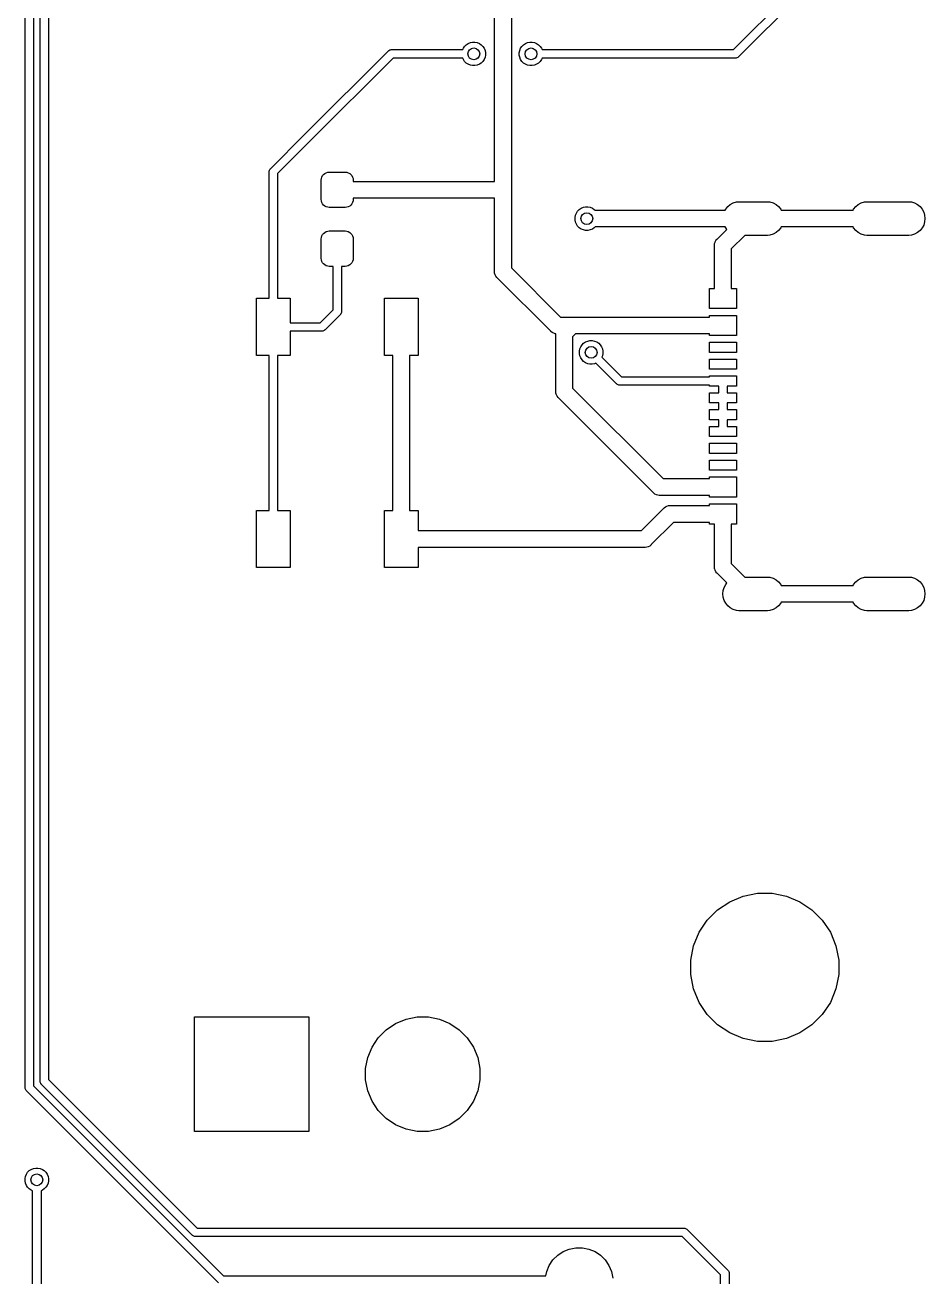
# Model space of a CAD drawing. Extents: x 52 to 337, y -160 to -34.
# Drawn here: x 310.61 to 337.34, y -112.39 to -75.19 of the extents above; entities that cross this region are included whole.
import ezdxf

# ---------------------------------------------------------------- set-up
doc = ezdxf.new("R2010")
doc.units = 0
doc.layers.add('BLACK', color=7, linetype='CONTINUOUS')

msp = doc.modelspace()

# ---------------------------------------------------------------- linework, layer by layer
at = {"layer": 'BLACK', "linetype": 'CONTINUOUS'}
for p, q in [((310.606, -106.754), (310.606, -69.5819)), ((310.856, -69.6275), (310.856, -106.709)), ((311.056, -106.568), (311.056, -69.7683)), ((311.306, -69.8139), (311.306, -106.522)), ((331.655, -75.925), (335.656, -71.924)), ((335.865, -72.0685), (331.8, -76.134)), ((324.553, -79.8375), (324.553, -72.804)), ((325.053, -72.804), (325.053, -80.1227)), ((323.627, -75.8842), (323.666, -75.8269)), ((323.666, -75.8269), (323.714, -75.7781)), ((323.714, -75.7781), (323.772, -75.7398)), ((323.772, -75.7398), (323.835, -75.7134)), ((323.835, -75.7134), (323.903, -75.7)), ((323.903, -75.7), (323.972, -75.7)), ((323.972, -75.7), (324.04, -75.7134)), ((324.04, -75.7134), (324.103, -75.7398)), ((324.103, -75.7398), (324.161, -75.7781)), ((324.161, -75.7781), (324.209, -75.8269)), ((324.209, -75.8269), (324.248, -75.8842)), ((325.327, -75.8842), (325.366, -75.8269)), ((325.366, -75.8269), (325.414, -75.7781)), ((325.414, -75.7781), (325.472, -75.7398)), ((325.472, -75.7398), (325.535, -75.7134)), ((325.535, -75.7134), (325.603, -75.7)), ((325.603, -75.7), (325.672, -75.7)), ((325.672, -75.7), (325.74, -75.7134)), ((325.74, -75.7134), (325.803, -75.7398)), ((325.803, -75.7398), (325.861, -75.7781)), ((325.861, -75.7781), (325.909, -75.8269)), ((325.909, -75.8269), (325.948, -75.8842)), ((318.922, -78.4385), (321.395, -75.9659)), ((321.539, -76.175), (319.099, -78.6153)), ((321.395, -75.9659), (321.399, -75.9612)), ((321.399, -75.9612), (321.403, -75.9573)), ((321.403, -75.9573), (321.415, -75.9476)), ((321.403, -75.9573), (321.403, -75.9573)), ((321.415, -75.9476), (321.418, -75.9456)), ((321.418, -75.9456), (321.439, -75.934)), ((321.439, -75.934), (321.463, -75.9268)), ((321.463, -75.9268), (321.481, -75.925)), ((321.481, -75.925), (321.487, -75.9244)), ((321.481, -75.925), (321.481, -75.925)), ((321.487, -75.9244), (321.494, -75.925)), ((321.494, -75.925), (323.61, -75.925)), ((323.61, -76.175), (321.539, -76.175)), ((323.61, -75.925), (323.627, -75.8842)), ((323.627, -76.2158), (323.61, -76.175)), ((323.666, -76.2731), (323.627, -76.2158)), ((324.248, -76.2158), (324.209, -76.2731)), ((324.248, -75.8842), (324.274, -75.9479)), ((324.274, -76.1521), (324.248, -76.2158)), ((324.274, -75.9479), (324.287, -76.0155)), ((324.287, -76.0845), (324.274, -76.1521)), ((324.287, -76.0155), (324.287, -76.0845)), ((325.287, -76.0155), (325.301, -75.9479)), ((325.287, -76.0845), (325.287, -76.0155)), ((325.301, -76.1521), (325.287, -76.0845)), ((325.301, -75.9479), (325.327, -75.8842)), ((325.327, -76.2158), (325.301, -76.1521)), ((325.366, -76.2731), (325.327, -76.2158)), ((325.948, -76.2158), (325.909, -76.2731)), ((325.948, -75.8842), (325.965, -75.925)), ((325.965, -76.175), (325.948, -76.2158)), ((325.965, -75.925), (331.655, -75.925)), ((331.701, -76.175), (325.965, -76.175)), ((331.707, -76.1756), (331.701, -76.175)), ((331.713, -76.175), (331.707, -76.1756)), ((331.732, -76.1732), (331.713, -76.175)), ((331.713, -76.175), (331.713, -76.175)), ((331.755, -76.166), (331.732, -76.1732)), ((331.777, -76.1544), (331.755, -76.166)), ((331.796, -76.1388), (331.777, -76.1544)), ((331.8, -76.134), (331.796, -76.1388)), ((323.714, -76.3219), (323.666, -76.2731)), ((323.772, -76.3602), (323.714, -76.3219)), ((323.835, -76.3865), (323.772, -76.3602)), ((323.903, -76.4), (323.835, -76.3865)), ((323.972, -76.4), (323.903, -76.4)), ((324.04, -76.3865), (323.972, -76.4)), ((324.103, -76.3602), (324.04, -76.3865)), ((324.161, -76.3219), (324.103, -76.3602)), ((324.209, -76.2731), (324.161, -76.3219)), ((325.414, -76.3219), (325.366, -76.2731)), ((325.472, -76.3602), (325.414, -76.3219)), ((325.535, -76.3865), (325.472, -76.3602)), ((325.603, -76.4), (325.535, -76.3865)), ((325.672, -76.4), (325.603, -76.4)), ((325.74, -76.3865), (325.672, -76.4)), ((325.803, -76.3602), (325.74, -76.3865)), ((325.861, -76.3219), (325.803, -76.3602)), ((325.909, -76.2731), (325.861, -76.3219)), ((317.897, -79.4635), (318.922, -78.4385)), ((318.922, -78.4385), (318.922, -78.4385)), ((319.099, -78.6153), (318.106, -79.608)), ((319.099, -78.6153), (319.099, -78.6153)), ((317.856, -79.5562), (317.858, -79.5317)), ((317.856, -79.5624), (317.856, -79.5562)), ((317.856, -83.3125), (317.856, -79.5624)), ((317.858, -79.5317), (317.865, -79.5082)), ((317.865, -79.5082), (317.877, -79.4865)), ((317.877, -79.4865), (317.889, -79.4722)), ((317.889, -79.4722), (317.892, -79.4674)), ((317.889, -79.4722), (317.889, -79.4722)), ((317.892, -79.4674), (317.897, -79.4635)), ((319.512, -79.6025), (319.553, -79.5806)), ((319.553, -79.5806), (319.597, -79.5671)), ((319.597, -79.5671), (319.644, -79.5625)), ((319.644, -79.5625), (320.119, -79.5625)), ((320.119, -79.5625), (320.165, -79.5671)), ((320.165, -79.5671), (320.21, -79.5806)), ((320.21, -79.5806), (320.251, -79.6025)), ((318.106, -79.608), (318.106, -83.3125)), ((319.406, -79.8), (319.411, -79.7537)), ((319.406, -80.375), (319.406, -79.8)), ((319.411, -79.7537), (319.424, -79.7091)), ((319.424, -79.7091), (319.446, -79.6681)), ((319.446, -79.6681), (319.476, -79.6321)), ((319.476, -79.6321), (319.512, -79.6025)), ((320.251, -79.6025), (320.287, -79.6321)), ((320.287, -79.6321), (320.316, -79.6681)), ((320.316, -79.6681), (320.338, -79.7091)), ((320.338, -79.7091), (320.352, -79.7537)), ((320.352, -79.7537), (320.356, -79.8)), ((320.356, -79.8), (320.356, -79.8375)), ((320.356, -79.8375), (324.553, -79.8375)), ((325.053, -80.1227), (325.054, -80.135)), ((325.054, -80.135), (325.053, -80.1473)), ((325.053, -80.1473), (325.053, -82.4114)), ((319.411, -80.4213), (319.406, -80.375)), ((319.424, -80.4659), (319.411, -80.4213)), ((319.446, -80.5069), (319.424, -80.4659)), ((319.476, -80.5429), (319.446, -80.5069)), ((319.512, -80.5725), (319.476, -80.5429)), ((319.553, -80.5944), (319.512, -80.5725)), ((319.597, -80.6079), (319.553, -80.5944)), ((319.644, -80.6125), (319.597, -80.6079)), ((320.119, -80.6125), (319.644, -80.6125)), ((320.165, -80.6079), (320.119, -80.6125)), ((320.21, -80.5944), (320.165, -80.6079)), ((320.251, -80.5725), (320.21, -80.5944)), ((320.287, -80.5429), (320.251, -80.5725)), ((320.316, -80.5069), (320.287, -80.5429)), ((320.338, -80.4659), (320.316, -80.5069)), ((320.352, -80.4213), (320.338, -80.4659)), ((320.356, -80.375), (320.352, -80.4213)), ((324.553, -80.3375), (320.356, -80.3375)), ((320.356, -80.3375), (320.356, -80.375)), ((324.553, -82.5027), (324.553, -80.3375)), ((327.022, -80.7206), (327.071, -80.6719)), ((327.071, -80.6719), (327.128, -80.6336)), ((327.128, -80.6336), (327.192, -80.6072)), ((327.192, -80.6072), (327.259, -80.5938)), ((327.259, -80.5938), (327.328, -80.5938)), ((327.328, -80.5938), (327.396, -80.6072)), ((327.396, -80.6072), (327.46, -80.6336)), ((327.46, -80.6336), (327.517, -80.6719)), ((327.517, -80.6719), (327.539, -80.6937)), ((327.539, -80.6937), (331.404, -80.6937)), ((331.404, -80.6937), (331.42, -80.6646)), ((331.42, -80.6646), (331.482, -80.5885)), ((331.482, -80.5885), (331.558, -80.526)), ((331.558, -80.526), (331.645, -80.4796)), ((331.645, -80.4796), (331.739, -80.451)), ((331.739, -80.451), (331.813, -80.4437)), ((331.813, -80.4437), (332.662, -80.4437)), ((332.662, -80.4437), (332.736, -80.451)), ((332.736, -80.451), (332.83, -80.4796)), ((332.83, -80.4796), (332.917, -80.526)), ((332.917, -80.526), (332.993, -80.5885)), ((332.993, -80.5885), (333.055, -80.6646)), ((333.055, -80.6646), (333.071, -80.6937)), ((333.071, -80.6937), (335.204, -80.6937)), ((335.204, -80.6937), (335.22, -80.6646)), ((335.22, -80.6646), (335.282, -80.5885)), ((335.282, -80.5885), (335.358, -80.526)), ((335.358, -80.526), (335.445, -80.4796)), ((335.445, -80.4796), (335.539, -80.451)), ((335.539, -80.451), (335.613, -80.4437)), ((335.613, -80.4437), (336.862, -80.4437)), ((336.862, -80.4437), (336.936, -80.451)), ((336.936, -80.451), (337.03, -80.4796)), ((337.03, -80.4796), (337.117, -80.526)), ((337.117, -80.526), (337.193, -80.5885)), ((337.193, -80.5885), (337.255, -80.6646)), ((337.255, -80.6646), (337.302, -80.7515)), ((326.944, -80.9093), (326.957, -80.8417)), ((326.944, -80.9782), (326.944, -80.9093)), ((326.957, -81.0458), (326.944, -80.9782)), ((326.957, -80.8417), (326.984, -80.778)), ((326.984, -81.1095), (326.957, -81.0458)), ((326.984, -80.778), (327.022, -80.7206)), ((337.302, -80.7515), (337.33, -80.8457)), ((337.33, -81.0418), (337.302, -81.136)), ((337.33, -80.8457), (337.34, -80.9437)), ((337.34, -80.9437), (337.33, -81.0418)), ((319.424, -81.4591), (319.446, -81.4181)), ((319.446, -81.4181), (319.476, -81.3821)), ((319.476, -81.3821), (319.512, -81.3525)), ((319.512, -81.3525), (319.553, -81.3306)), ((319.553, -81.3306), (319.597, -81.3171)), ((319.597, -81.3171), (319.644, -81.3125)), ((319.644, -81.3125), (320.119, -81.3125)), ((320.119, -81.3125), (320.165, -81.3171)), ((320.165, -81.3171), (320.21, -81.3306)), ((320.21, -81.3306), (320.251, -81.3525)), ((320.251, -81.3525), (320.287, -81.3821)), ((320.287, -81.3821), (320.316, -81.4181)), ((320.316, -81.4181), (320.338, -81.4591)), ((327.022, -81.1669), (326.984, -81.1095)), ((327.071, -81.2156), (327.022, -81.1669)), ((327.128, -81.2539), (327.071, -81.2156)), ((327.192, -81.2803), (327.128, -81.2539)), ((327.259, -81.2938), (327.192, -81.2803)), ((327.328, -81.2938), (327.259, -81.2938)), ((327.396, -81.2803), (327.328, -81.2938)), ((327.46, -81.2539), (327.396, -81.2803)), ((327.517, -81.2156), (327.46, -81.2539)), ((327.539, -81.1937), (327.517, -81.2156)), ((331.404, -81.1937), (327.539, -81.1937)), ((331.169, -81.5521), (331.455, -81.2662)), ((331.42, -81.2229), (331.404, -81.1937)), ((331.455, -81.2662), (331.42, -81.2229)), ((331.985, -81.4437), (331.587, -81.8411)), ((332.662, -81.4437), (331.985, -81.4437)), ((332.736, -81.4365), (332.662, -81.4437)), ((332.83, -81.4079), (332.736, -81.4365)), ((332.917, -81.3615), (332.83, -81.4079)), ((332.993, -81.299), (332.917, -81.3615)), ((333.055, -81.2229), (332.993, -81.299)), ((333.071, -81.1937), (333.055, -81.2229)), ((335.204, -81.1937), (333.071, -81.1937)), ((335.22, -81.2229), (335.204, -81.1937)), ((335.282, -81.299), (335.22, -81.2229)), ((335.358, -81.3615), (335.282, -81.299)), ((335.445, -81.4079), (335.358, -81.3615)), ((335.539, -81.4365), (335.445, -81.4079)), ((335.613, -81.4437), (335.539, -81.4365)), ((336.862, -81.4437), (335.613, -81.4437)), ((336.936, -81.4365), (336.862, -81.4437)), ((337.03, -81.4079), (336.936, -81.4365)), ((337.117, -81.3615), (337.03, -81.4079)), ((337.193, -81.299), (337.117, -81.3615)), ((337.255, -81.2229), (337.193, -81.299)), ((337.302, -81.136), (337.255, -81.2229)), ((319.406, -81.55), (319.411, -81.5037)), ((319.406, -82.125), (319.406, -81.55)), ((319.411, -81.5037), (319.424, -81.4591)), ((320.338, -81.4591), (320.352, -81.5037)), ((320.352, -81.5037), (320.356, -81.55)), ((320.356, -81.55), (320.356, -82.125)), ((331.086, -81.7376), (331.091, -81.6886)), ((331.087, -81.7498), (331.086, -81.7376)), ((331.087, -83.0187), (331.087, -81.7498)), ((331.091, -81.6886), (331.105, -81.6414)), ((331.105, -81.6414), (331.111, -81.6312)), ((331.111, -81.6312), (331.129, -81.598)), ((331.129, -81.598), (331.16, -81.5599)), ((331.16, -81.5599), (331.169, -81.5521)), ((319.411, -82.1713), (319.406, -82.125)), ((319.424, -82.2159), (319.411, -82.1713)), ((320.352, -82.1713), (320.338, -82.2159)), ((320.356, -82.125), (320.352, -82.1713)), ((331.587, -81.8411), (331.587, -83.0187)), ((319.446, -82.2569), (319.424, -82.2159)), ((319.476, -82.2929), (319.446, -82.2569)), ((319.512, -82.3225), (319.476, -82.2929)), ((319.553, -82.3444), (319.512, -82.3225)), ((319.597, -82.3579), (319.553, -82.3444)), ((319.644, -82.3625), (319.597, -82.3579)), ((319.756, -82.3625), (319.644, -82.3625)), ((319.756, -83.6545), (319.756, -82.3625)), ((320.119, -82.3625), (320.006, -82.3625)), ((320.006, -82.3625), (320.006, -83.7001)), ((320.165, -82.3579), (320.119, -82.3625)), ((320.21, -82.3444), (320.165, -82.3579)), ((320.251, -82.3225), (320.21, -82.3444)), ((320.287, -82.2929), (320.251, -82.3225)), ((320.316, -82.2569), (320.287, -82.2929)), ((320.338, -82.2159), (320.316, -82.2569)), ((324.551, -82.515), (324.553, -82.5027)), ((324.556, -82.564), (324.551, -82.515)), ((324.57, -82.6111), (324.556, -82.564)), ((325.053, -82.4114), (326.51, -83.8687)), ((324.594, -82.6546), (324.57, -82.6111)), ((324.57, -82.6111), (324.57, -82.6111)), ((324.625, -82.6926), (324.594, -82.6546)), ((324.634, -82.7005), (324.625, -82.6926)), ((326.221, -84.2868), (324.634, -82.7005)), ((330.938, -83.6187), (330.938, -83.0187)), ((330.938, -83.0187), (331.087, -83.0187)), ((331.587, -83.0187), (331.738, -83.0187)), ((331.738, -83.0187), (331.738, -83.6187)), ((317.481, -85.0125), (317.481, -83.3125)), ((317.481, -83.3125), (317.856, -83.3125)), ((318.106, -83.3125), (318.481, -83.3125)), ((318.481, -83.3125), (318.481, -84.0375)), ((319.373, -84.0375), (319.756, -83.6545)), ((321.281, -85.0125), (321.281, -83.3125)), ((321.281, -83.3125), (322.281, -83.3125)), ((322.281, -83.3125), (322.281, -85.0125)), ((331.738, -83.6187), (330.938, -83.6187)), ((318.481, -84.0375), (319.373, -84.0375)), ((319.965, -83.799), (319.518, -84.2465)), ((319.97, -83.7951), (319.965, -83.799)), ((319.974, -83.7903), (319.97, -83.7951)), ((319.986, -83.776), (319.974, -83.7903)), ((319.997, -83.7543), (319.986, -83.776)), ((319.999, -83.7502), (319.997, -83.7543)), ((320.004, -83.7308), (319.999, -83.7502)), ((320.006, -83.7124), (320.004, -83.7308)), ((320.006, -83.7001), (320.007, -83.7062)), ((320.007, -83.7062), (320.006, -83.7124)), ((320.006, -83.7124), (320.006, -83.7124)), ((326.51, -83.8687), (326.844, -83.8687)), ((326.844, -83.8687), (326.856, -83.8675)), ((326.856, -83.8675), (326.869, -83.8687)), ((326.869, -83.8687), (330.938, -83.8687)), ((330.938, -83.8187), (331.738, -83.8187)), ((330.938, -83.8687), (330.938, -83.8187)), ((331.738, -83.8187), (331.738, -84.4188)), ((319.419, -84.2875), (318.481, -84.2875)), ((318.481, -84.2875), (318.481, -85.0125)), ((319.425, -84.2881), (319.419, -84.2875)), ((319.431, -84.2875), (319.425, -84.2881)), ((319.45, -84.2857), (319.431, -84.2875)), ((319.431, -84.2875), (319.431, -84.2875)), ((319.473, -84.2785), (319.45, -84.2857)), ((319.495, -84.2669), (319.473, -84.2785)), ((319.514, -84.2513), (319.495, -84.2669)), ((319.518, -84.2465), (319.514, -84.2513)), ((326.229, -84.2964), (326.221, -84.2868)), ((326.267, -84.3276), (326.229, -84.2964)), ((326.29, -84.3401), (326.267, -84.3276)), ((326.31, -84.3508), (326.29, -84.3401)), ((326.357, -84.3651), (326.31, -84.3508)), ((326.374, -84.3667), (326.357, -84.3651)), ((326.374, -85.3283), (326.374, -84.3667)), ((326.96, -84.3687), (326.874, -84.455)), ((330.938, -84.3687), (326.96, -84.3687)), ((330.938, -84.4188), (330.938, -84.3687)), ((331.738, -84.4188), (330.938, -84.4188)), ((326.874, -84.455), (326.874, -85.9804)), ((327.087, -84.8167), (327.113, -84.753)), ((327.113, -84.753), (327.152, -84.6956)), ((327.152, -84.6956), (327.2, -84.6469)), ((327.2, -84.6469), (327.258, -84.6086)), ((327.258, -84.6086), (327.321, -84.5822)), ((327.321, -84.5822), (327.389, -84.5687)), ((327.389, -84.5687), (327.458, -84.5687)), ((327.458, -84.5687), (327.526, -84.5822)), ((327.526, -84.5822), (327.589, -84.6086)), ((327.589, -84.6086), (327.647, -84.6469)), ((327.647, -84.6469), (327.695, -84.6956)), ((327.695, -84.6956), (327.734, -84.753)), ((327.734, -84.753), (327.76, -84.8167)), ((330.938, -84.9188), (330.938, -84.6187)), ((330.938, -84.6187), (331.738, -84.6187)), ((331.738, -84.6187), (331.738, -84.9188)), ((317.856, -85.0125), (317.481, -85.0125)), ((317.856, -89.6125), (317.856, -85.0125)), ((318.481, -85.0125), (318.106, -85.0125)), ((318.106, -85.0125), (318.106, -89.6125)), ((321.531, -85.0125), (321.281, -85.0125)), ((321.531, -89.6125), (321.531, -85.0125)), ((322.281, -85.0125), (322.031, -85.0125)), ((322.031, -85.0125), (322.031, -89.6125)), ((327.074, -84.8843), (327.087, -84.8167)), ((327.074, -84.9532), (327.074, -84.8843)), ((327.087, -85.0208), (327.074, -84.9532)), ((327.113, -85.0845), (327.087, -85.0208)), ((327.152, -85.1419), (327.113, -85.0845)), ((327.2, -85.1906), (327.152, -85.1419)), ((327.76, -85.0208), (327.743, -85.0616)), ((327.743, -85.0616), (328.325, -85.6437)), ((327.76, -84.8167), (327.774, -84.8843)), ((327.774, -84.9532), (327.76, -85.0208)), ((327.774, -84.8843), (327.774, -84.9532)), ((331.738, -84.9188), (330.938, -84.9188)), ((330.938, -85.4188), (330.938, -85.1187)), ((330.938, -85.1187), (331.738, -85.1187)), ((331.738, -85.1187), (331.738, -85.4188)), ((326.374, -86.0717), (326.374, -85.3283)), ((326.374, -85.3283), (326.374, -85.3283)), ((327.258, -85.2289), (327.2, -85.1906)), ((327.321, -85.2553), (327.258, -85.2289)), ((327.389, -85.2687), (327.321, -85.2553)), ((327.458, -85.2687), (327.389, -85.2687)), ((327.526, -85.2553), (327.458, -85.2687)), ((327.566, -85.2384), (327.526, -85.2553)), ((328.181, -85.8528), (327.566, -85.2384)), ((331.738, -85.4188), (330.938, -85.4188)), ((328.185, -85.8576), (328.181, -85.8528)), ((328.189, -85.8615), (328.185, -85.8576)), ((328.204, -85.8732), (328.189, -85.8615)), ((328.189, -85.8615), (328.189, -85.8615)), ((328.225, -85.8848), (328.204, -85.8732)), ((328.249, -85.8919), (328.225, -85.8848)), ((328.267, -85.8937), (328.249, -85.8919)), ((328.274, -85.8944), (328.267, -85.8937)), ((328.267, -85.8937), (328.267, -85.8937)), ((328.28, -85.8937), (328.274, -85.8944)), ((330.938, -85.8937), (328.28, -85.8937)), ((328.325, -85.6437), (330.938, -85.6437)), ((330.938, -85.6437), (330.938, -85.6187)), ((330.938, -85.6187), (331.738, -85.6187)), ((330.938, -85.9188), (330.938, -85.8937)), ((331.738, -85.6187), (331.738, -85.9188)), ((326.372, -86.084), (326.374, -86.0717)), ((326.377, -86.133), (326.372, -86.084)), ((326.386, -86.1611), (326.377, -86.133)), ((326.391, -86.1801), (326.386, -86.1611)), ((326.415, -86.2236), (326.391, -86.1801)), ((326.446, -86.2616), (326.415, -86.2236)), ((326.455, -86.2695), (326.446, -86.2616)), ((329.273, -89.0868), (326.455, -86.2695)), ((326.874, -85.9804), (329.562, -88.6688)), ((331.212, -85.9188), (330.938, -85.9188)), ((330.938, -86.4188), (330.938, -86.1187)), ((330.938, -86.1187), (331.212, -86.1187)), ((331.212, -86.1187), (331.212, -85.9188)), ((331.738, -85.9188), (331.462, -85.9188)), ((331.462, -85.9188), (331.462, -86.1187)), ((331.462, -86.1187), (331.738, -86.1187)), ((331.738, -86.1187), (331.738, -86.4188)), ((331.212, -86.4188), (330.938, -86.4188)), ((330.938, -86.9188), (330.938, -86.6187)), ((330.938, -86.6187), (331.213, -86.6187)), ((331.213, -86.6187), (331.212, -86.4188)), ((331.738, -86.4188), (331.462, -86.4188)), ((331.462, -86.4188), (331.462, -86.6187)), ((331.462, -86.6187), (331.738, -86.6187)), ((331.738, -86.6187), (331.738, -86.9188)), ((331.213, -86.9188), (330.938, -86.9188)), ((331.213, -87.1187), (331.213, -86.9188)), ((331.738, -86.9188), (331.462, -86.9188)), ((331.462, -86.9188), (331.462, -87.1187)), ((330.938, -87.4188), (330.938, -87.1187)), ((330.938, -87.1187), (331.213, -87.1187)), ((331.462, -87.1187), (331.738, -87.1187)), ((331.738, -87.1187), (331.738, -87.4188)), ((331.738, -87.4188), (330.938, -87.4188)), ((330.938, -87.9188), (330.938, -87.6187)), ((330.938, -87.6187), (331.738, -87.6187)), ((331.738, -87.6187), (331.738, -87.9188)), ((331.738, -87.9188), (330.938, -87.9188)), ((330.938, -88.4188), (330.938, -88.1187)), ((330.938, -88.1187), (331.738, -88.1187)), ((331.738, -88.1187), (331.738, -88.4188)), ((331.738, -88.4188), (330.938, -88.4188)), ((329.562, -88.6688), (330.938, -88.6688)), ((330.938, -88.6688), (330.938, -88.6187)), ((330.938, -88.6187), (331.738, -88.6187)), ((331.738, -88.6187), (331.738, -89.2188)), ((329.281, -89.0964), (329.273, -89.0868)), ((329.319, -89.1276), (329.281, -89.0964)), ((329.362, -89.1508), (329.319, -89.1276)), ((329.409, -89.1651), (329.362, -89.1508)), ((329.446, -89.1688), (329.409, -89.1651)), ((329.458, -89.17), (329.446, -89.1688)), ((329.446, -89.1688), (329.446, -89.1688)), ((329.471, -89.1688), (329.458, -89.17)), ((330.938, -89.1688), (329.471, -89.1688)), ((330.938, -89.2188), (330.938, -89.1688)), ((331.738, -89.2188), (330.938, -89.2188)), ((317.481, -91.3125), (317.481, -89.6125)), ((317.481, -89.6125), (317.856, -89.6125)), ((318.106, -89.6125), (318.481, -89.6125)), ((318.481, -89.6125), (318.481, -91.3125)), ((321.281, -91.3125), (321.281, -89.6125)), ((321.281, -89.6125), (321.531, -89.6125)), ((322.031, -89.6125), (322.281, -89.6125)), ((322.281, -89.6125), (322.281, -90.2125)), ((328.921, -90.2125), (329.583, -89.5507)), ((329.583, -89.5507), (329.591, -89.5411)), ((329.591, -89.5411), (329.629, -89.5099)), ((329.629, -89.5099), (329.673, -89.4867)), ((329.673, -89.4867), (329.72, -89.4724)), ((329.72, -89.4724), (329.756, -89.4688)), ((329.756, -89.4688), (329.769, -89.4675)), ((329.756, -89.4688), (329.756, -89.4688)), ((329.769, -89.4675), (329.781, -89.4688)), ((329.781, -89.4688), (330.938, -89.4688)), ((330.938, -89.4688), (330.938, -89.4188)), ((330.938, -89.4188), (331.738, -89.4188)), ((331.738, -89.4188), (331.738, -90.0187)), ((329.872, -89.9688), (329.21, -90.6306)), ((330.938, -89.9688), (329.872, -89.9688)), ((330.938, -90.0187), (330.938, -89.9688)), ((322.281, -90.2125), (328.921, -90.2125)), ((331.087, -90.0187), (330.938, -90.0187)), ((331.087, -91.2835), (331.087, -90.0187)), ((331.738, -90.0187), (331.587, -90.0187)), ((331.587, -90.0187), (331.587, -91.1922)), ((329.013, -90.7125), (322.281, -90.7125)), ((322.281, -90.7125), (322.281, -91.3125)), ((329.025, -90.7137), (329.013, -90.7125)), ((329.074, -90.7089), (329.025, -90.7137)), ((329.121, -90.6946), (329.074, -90.7089)), ((329.165, -90.6714), (329.121, -90.6946)), ((329.203, -90.6401), (329.165, -90.6714)), ((329.21, -90.6306), (329.203, -90.6401)), ((318.481, -91.3125), (317.481, -91.3125)), ((322.281, -91.3125), (321.281, -91.3125)), ((331.086, -91.2958), (331.087, -91.2835)), ((331.091, -91.3448), (331.086, -91.2958)), ((331.093, -91.351), (331.091, -91.3448)), ((331.105, -91.3919), (331.093, -91.351)), ((331.129, -91.4354), (331.105, -91.3919)), ((331.16, -91.4734), (331.129, -91.4354)), ((331.169, -91.4813), (331.16, -91.4734)), ((331.457, -91.769), (331.169, -91.4813)), ((331.587, -91.1922), (331.989, -91.5938)), ((331.373, -91.9015), (331.42, -91.8146)), ((331.42, -91.8146), (331.457, -91.769)), ((331.989, -91.5938), (332.662, -91.5938)), ((332.662, -91.5938), (332.736, -91.601)), ((332.736, -91.601), (332.83, -91.6296)), ((332.83, -91.6296), (332.917, -91.676)), ((332.917, -91.676), (332.993, -91.7385)), ((332.993, -91.7385), (333.055, -91.8146)), ((333.055, -91.8146), (333.071, -91.8438)), ((333.071, -91.8438), (335.204, -91.8438)), ((335.204, -91.8438), (335.22, -91.8146)), ((335.22, -91.8146), (335.282, -91.7385)), ((335.282, -91.7385), (335.358, -91.676)), ((335.358, -91.676), (335.445, -91.6296)), ((335.445, -91.6296), (335.539, -91.601)), ((335.539, -91.601), (335.613, -91.5938)), ((335.613, -91.5938), (336.862, -91.5938)), ((336.862, -91.5938), (336.936, -91.601)), ((336.936, -91.601), (337.03, -91.6296)), ((337.03, -91.6296), (337.117, -91.676)), ((337.117, -91.676), (337.193, -91.7385)), ((337.193, -91.7385), (337.255, -91.8146)), ((337.255, -91.8146), (337.302, -91.9015)), ((331.335, -92.0938), (331.345, -91.9957)), ((331.345, -92.1918), (331.335, -92.0938)), ((331.345, -91.9957), (331.373, -91.9015)), ((331.373, -92.286), (331.345, -92.1918)), ((337.302, -91.9015), (337.33, -91.9957)), ((337.33, -92.1918), (337.302, -92.286)), ((337.33, -91.9957), (337.34, -92.0938)), ((337.34, -92.0938), (337.33, -92.1918)), ((331.42, -92.3729), (331.373, -92.286)), ((331.482, -92.449), (331.42, -92.3729)), ((331.558, -92.5115), (331.482, -92.449)), ((331.645, -92.5579), (331.558, -92.5115)), ((331.739, -92.5865), (331.645, -92.5579)), ((331.813, -92.5938), (331.739, -92.5865)), ((332.662, -92.5938), (331.813, -92.5938)), ((332.736, -92.5865), (332.662, -92.5938)), ((332.83, -92.5579), (332.736, -92.5865)), ((332.917, -92.5115), (332.83, -92.5579)), ((332.993, -92.449), (332.917, -92.5115)), ((333.055, -92.3729), (332.993, -92.449)), ((333.071, -92.3438), (333.055, -92.3729)), ((335.204, -92.3438), (333.071, -92.3438)), ((335.22, -92.3729), (335.204, -92.3438)), ((335.282, -92.449), (335.22, -92.3729)), ((335.358, -92.5115), (335.282, -92.449)), ((335.445, -92.5579), (335.358, -92.5115)), ((335.539, -92.5865), (335.445, -92.5579)), ((335.613, -92.5938), (335.539, -92.5865)), ((336.862, -92.5938), (335.613, -92.5938)), ((336.936, -92.5865), (336.862, -92.5938)), ((337.03, -92.5579), (336.936, -92.5865)), ((337.117, -92.5115), (337.03, -92.5579)), ((337.193, -92.449), (337.117, -92.5115)), ((337.255, -92.3729), (337.193, -92.449)), ((337.302, -92.286), (337.255, -92.3729)), ((331.539, -101.238), (331.94, -101.072)), ((331.94, -101.072), (332.365, -100.987)), ((332.365, -100.987), (332.798, -100.987)), ((332.798, -100.987), (333.223, -101.072)), ((333.223, -101.072), (333.623, -101.238)), ((330.872, -101.785), (331.179, -101.479)), ((331.179, -101.479), (331.539, -101.238)), ((333.623, -101.238), (333.984, -101.479)), ((333.984, -101.479), (334.29, -101.785)), ((330.632, -102.145), (330.872, -101.785)), ((334.29, -101.785), (334.531, -102.145)), ((330.466, -102.546), (330.632, -102.145)), ((334.531, -102.145), (334.697, -102.546)), ((330.381, -102.971), (330.466, -102.546)), ((334.697, -102.546), (334.781, -102.971)), ((330.381, -103.404), (330.381, -102.971)), ((334.781, -102.971), (334.781, -103.404)), ((330.466, -103.829), (330.381, -103.404)), ((334.781, -103.404), (334.697, -103.829)), ((330.632, -104.23), (330.466, -103.829)), ((334.697, -103.829), (334.531, -104.23)), ((330.872, -104.59), (330.632, -104.23)), ((334.531, -104.23), (334.29, -104.59)), ((315.641, -108.062), (315.641, -104.662)), ((315.641, -104.662), (319.041, -104.662)), ((319.041, -104.662), (319.041, -108.062)), ((321.338, -105.042), (321.616, -104.856)), ((321.616, -104.856), (321.925, -104.728)), ((321.925, -104.728), (322.254, -104.662)), ((322.254, -104.662), (322.589, -104.662)), ((322.589, -104.662), (322.917, -104.728)), ((322.917, -104.728), (323.227, -104.856)), ((323.227, -104.856), (323.505, -105.042)), ((331.179, -104.896), (330.872, -104.59)), ((334.29, -104.59), (333.984, -104.896)), ((321.101, -105.279), (321.338, -105.042)), ((323.505, -105.042), (323.742, -105.279)), ((331.539, -105.137), (331.179, -104.896)), ((331.94, -105.303), (331.539, -105.137)), ((333.623, -105.137), (333.223, -105.303)), ((333.984, -104.896), (333.623, -105.137)), ((320.787, -105.867), (320.915, -105.557)), ((320.915, -105.557), (321.101, -105.279)), ((323.742, -105.279), (323.928, -105.557)), ((323.928, -105.557), (324.056, -105.867)), ((332.365, -105.387), (331.94, -105.303)), ((332.798, -105.387), (332.365, -105.387)), ((333.223, -105.303), (332.798, -105.387)), ((320.721, -106.195), (320.787, -105.867)), ((324.056, -105.867), (324.121, -106.195)), ((320.721, -106.53), (320.721, -106.195)), ((324.121, -106.195), (324.121, -106.53)), ((310.856, -106.709), (316.5, -112.352)), ((311.056, -106.574), (311.056, -106.568)), ((311.058, -106.598), (311.056, -106.574)), ((311.065, -106.622), (311.058, -106.598)), ((311.077, -106.644), (311.065, -106.622)), ((311.079, -106.646), (311.077, -106.644)), ((311.092, -106.663), (311.079, -106.646)), ((311.097, -106.667), (311.092, -106.663)), ((315.575, -111.144), (311.097, -106.667)), ((311.306, -106.522), (315.719, -110.935)), ((320.787, -106.858), (320.721, -106.53)), ((324.121, -106.53), (324.056, -106.858)), ((310.606, -106.76), (310.606, -106.754)), ((310.606, -106.766), (310.606, -106.76)), ((310.608, -106.785), (310.606, -106.766)), ((310.606, -106.766), (310.606, -106.766)), ((310.615, -106.808), (310.608, -106.785)), ((310.627, -106.83), (310.615, -106.808)), ((310.642, -106.849), (310.627, -106.83)), ((310.647, -106.853), (310.642, -106.849)), ((316.356, -112.562), (310.647, -106.853)), ((320.915, -107.168), (320.787, -106.858)), ((324.056, -106.858), (323.928, -107.168)), ((321.101, -107.446), (320.915, -107.168)), ((321.338, -107.683), (321.101, -107.446)), ((323.742, -107.446), (323.505, -107.683)), ((323.928, -107.168), (323.742, -107.446)), ((321.616, -107.869), (321.338, -107.683)), ((323.505, -107.683), (323.227, -107.869)), ((319.041, -108.062), (315.641, -108.062)), ((321.925, -107.997), (321.616, -107.869)), ((322.254, -108.062), (321.925, -107.997)), ((322.589, -108.062), (322.254, -108.062)), ((322.917, -107.997), (322.589, -108.062)), ((323.227, -107.869), (322.917, -107.997)), ((310.62, -109.398), (310.646, -109.334)), ((310.646, -109.334), (310.684, -109.277)), ((310.684, -109.277), (310.733, -109.228)), ((310.733, -109.228), (310.79, -109.19)), ((310.79, -109.19), (310.854, -109.163)), ((310.854, -109.163), (310.922, -109.15)), ((310.922, -109.15), (310.991, -109.15)), ((310.991, -109.15), (311.058, -109.163)), ((311.058, -109.163), (311.122, -109.19)), ((311.122, -109.19), (311.179, -109.228)), ((311.179, -109.228), (311.228, -109.277)), ((311.228, -109.277), (311.266, -109.334)), ((311.266, -109.334), (311.293, -109.398)), ((310.606, -109.466), (310.62, -109.398)), ((310.606, -109.534), (310.606, -109.466)), ((310.62, -109.602), (310.606, -109.534)), ((310.646, -109.666), (310.62, -109.602)), ((310.684, -109.723), (310.646, -109.666)), ((311.266, -109.666), (311.228, -109.723)), ((311.293, -109.602), (311.266, -109.666)), ((311.293, -109.398), (311.306, -109.466)), ((311.306, -109.534), (311.293, -109.602)), ((311.306, -109.466), (311.306, -109.534)), ((310.733, -109.772), (310.684, -109.723)), ((310.79, -109.81), (310.733, -109.772)), ((310.831, -109.827), (310.79, -109.81)), ((310.831, -116.211), (310.831, -109.827)), ((311.122, -109.81), (311.081, -109.827)), ((311.081, -109.827), (311.081, -116.165)), ((311.179, -109.772), (311.122, -109.81)), ((311.228, -109.723), (311.179, -109.772)), ((315.579, -111.149), (315.575, -111.144)), ((315.584, -111.153), (315.579, -111.149)), ((315.598, -111.165), (315.584, -111.153)), ((315.584, -111.153), (315.584, -111.153)), ((315.62, -111.176), (315.598, -111.165)), ((315.643, -111.183), (315.62, -111.176)), ((315.662, -111.185), (315.643, -111.183)), ((315.668, -111.186), (315.662, -111.185)), ((315.662, -111.185), (315.662, -111.185)), ((315.674, -111.185), (315.668, -111.186)), ((330.129, -111.185), (315.674, -111.185)), ((315.719, -110.935), (330.175, -110.935)), ((331.271, -112.327), (330.129, -111.185)), ((330.175, -110.935), (330.181, -110.935)), ((330.181, -110.935), (330.187, -110.935)), ((330.187, -110.935), (330.187, -110.935)), ((330.187, -110.935), (330.206, -110.937)), ((330.206, -110.937), (330.229, -110.944)), ((330.229, -110.944), (330.251, -110.956)), ((330.251, -110.956), (330.27, -110.971)), ((330.27, -110.971), (330.274, -110.976)), ((330.274, -110.976), (331.48, -112.183)), ((326.593, -111.633), (326.774, -111.558)), ((326.774, -111.558), (326.968, -111.52)), ((326.968, -111.52), (327.165, -111.52)), ((327.165, -111.52), (327.358, -111.558)), ((327.358, -111.558), (327.54, -111.633)), ((326.18, -112.046), (326.289, -111.882)), ((326.289, -111.882), (326.429, -111.743)), ((326.429, -111.743), (326.593, -111.633)), ((327.54, -111.633), (327.704, -111.743)), ((327.704, -111.743), (327.843, -111.882)), ((327.843, -111.882), (327.952, -112.046)), ((326.08, -112.352), (326.105, -112.228)), ((326.105, -112.228), (326.18, -112.046)), ((327.952, -112.046), (328.028, -112.228)), ((328.028, -112.228), (328.066, -112.421)), ((331.48, -112.183), (331.485, -112.187)), ((331.485, -112.187), (331.489, -112.191)), ((331.489, -112.191), (331.501, -112.206)), ((331.501, -112.206), (331.512, -112.227)), ((331.512, -112.227), (331.52, -112.251)), ((331.52, -112.251), (331.521, -112.269)), ((331.521, -112.269), (331.521, -112.269)), ((331.521, -112.269), (331.522, -112.275)), ((331.522, -112.275), (331.521, -112.281)), ((331.521, -112.281), (331.521, -113.937)), ((316.5, -112.352), (326.08, -112.352)), ((331.271, -113.793), (331.271, -112.327))]:
    msp.add_line(p, q, dxfattribs=at)
at = {"layer": 'BLACK'}
for centre in [(323.938, -76.05), (325.637, -76.05), (327.294, -80.9437), (327.424, -84.9188), (310.956, -109.5)]:
    msp.add_circle(centre, 0.175, dxfattribs=at)

doc.saveas('drawing.dxf')
